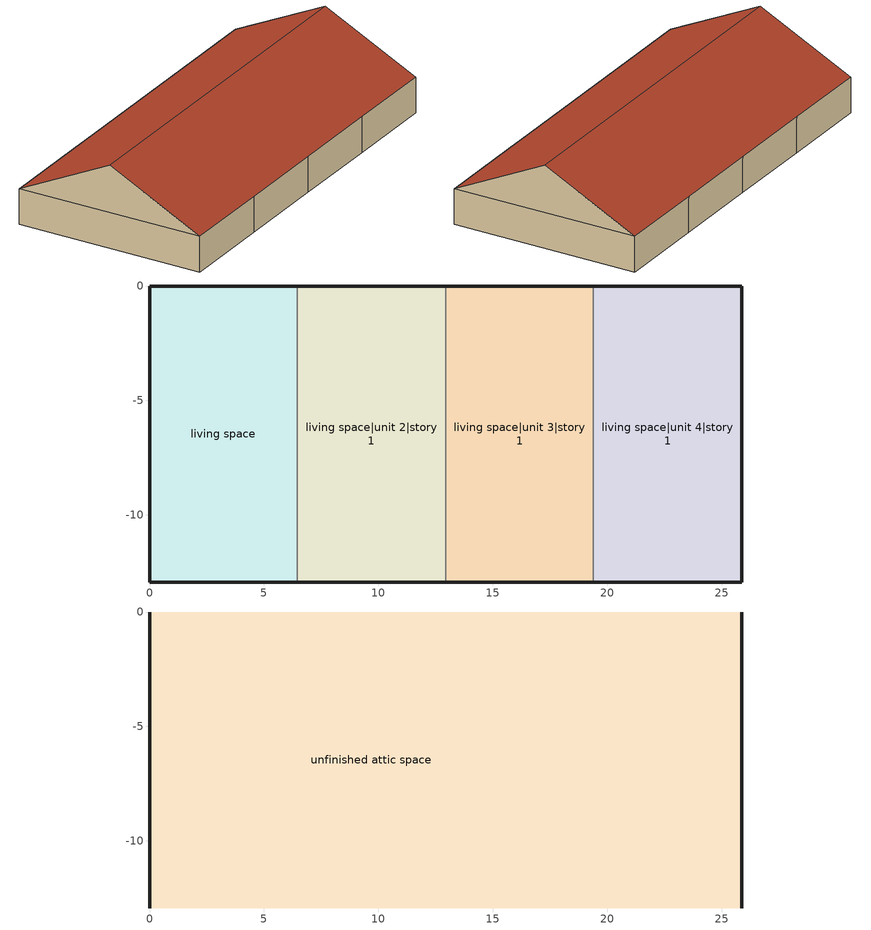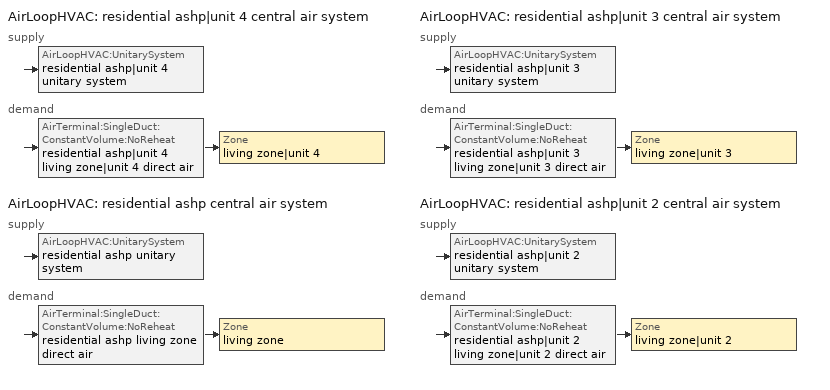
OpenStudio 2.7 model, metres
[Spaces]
living space
 floor foundation: 0,-12.93 0,0 6.47,0 6.47,-12.93 z0
 wall outside: 6.47,0 0,0 0,-12.93 6.47,-12.93 z0:2.44
 wall to living space|unit 2|story 1: 6.47,-12.93 6.47,0 z0:2.44
living space|unit 2|story 1
 floor foundation: 6.47,-12.93 6.47,0 12.93,0 12.93,-12.93 z0
 wall outside: 6.47,-12.93 12.93,-12.93 / 12.93,0 6.47,0 z0:2.44
 wall to living space|unit 3|story 1: 12.93,-12.93 12.93,0 z0:2.44
living space|unit 3|story 1
 floor foundation: 12.93,-12.93 12.93,0 19.4,0 19.4,-12.93 z0
 wall outside: 12.93,-12.93 19.4,-12.93 / 19.4,0 12.93,0 z0:2.44
 wall to living space|unit 4|story 1: 19.4,-12.93 19.4,0 z0:2.44
living space|unit 4|story 1
 floor foundation: 19.4,-12.93 19.4,0 25.86,0 25.86,-12.93 z0
 wall outside: 19.4,-12.93 25.86,-12.93 25.86,0 19.4,0 z0:2.44
unfinished attic space
 floor to living space: 6.47,0 6.47,-12.93 0,-12.93 0,0 z2.44
 floor to living space|unit 2|story 1: 12.93,0 12.93,-12.93 6.47,-12.93 6.47,0 z2.44
 floor to living space|unit 3|story 1: 19.4,0 19.4,-12.93 12.93,-12.93 12.93,0 z2.44
 floor to living space|unit 4|story 1: 25.86,0 25.86,-12.93 19.4,-12.93 19.4,0 z2.44
 wall outside: 0,-6.47,5.67 0,0,2.44 0,-12.93,2.44; 25.86,-6.47,5.67 25.86,-12.93,2.44 25.86,0,2.44
 roof outside: 0,-6.47,5.67 25.86,-6.47,5.67 25.86,0,2.44 0,0,2.44; 25.86,-6.47,5.67 0,-6.47,5.67 0,-12.93,2.44 25.86,-12.93,2.44
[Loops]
AirLoopHVAC 'residential ashp|unit 4 central air system'
 supply: AirLoopHVAC:UnitarySystem 'residential ashp|unit 4 unitary system'
 demand: AirTerminal:SingleDuct:ConstantVolume:NoReheat 'residential ashp|unit 4 living zone|unit 4 direct air' > Zone 'living zone|unit 4'
AirLoopHVAC 'residential ashp central air system'
 supply: AirLoopHVAC:UnitarySystem 'residential ashp unitary system'
 demand: AirTerminal:SingleDuct:ConstantVolume:NoReheat 'residential ashp living zone direct air' > Zone 'living zone'
AirLoopHVAC 'residential ashp|unit 3 central air system'
 supply: AirLoopHVAC:UnitarySystem 'residential ashp|unit 3 unitary system'
 demand: AirTerminal:SingleDuct:ConstantVolume:NoReheat 'residential ashp|unit 3 living zone|unit 3 direct air' > Zone 'living zone|unit 3'
AirLoopHVAC 'residential ashp|unit 2 central air system'
 supply: AirLoopHVAC:UnitarySystem 'residential ashp|unit 2 unitary system'
 demand: AirTerminal:SingleDuct:ConstantVolume:NoReheat 'residential ashp|unit 2 living zone|unit 2 direct air' > Zone 'living zone|unit 2'
[Building]
Building 1: North Axis {deg}=0; Standards Number of Stories=1; Standards Number of Above Ground Stories=1; Standards Building Type=singlefamilyattached; Standards Number of Living Units=4
[Site]
Denver Intl Ap_CO_USA: Latitude {deg}=39.83; Longitude {deg}=-104.65; Time Zone {hr}=-7; Elevation {m}=1650
[ClimateZones]
Climate Zone Institution Name 2=Building America; Climate Zone Document Year 2=0; Climate Zone Value 2=Cold
[Site:WaterMainsTemperature]
Calculation Method=Correlation; Annual Average Outdoor Air Temperature {C}=10.8753; Maximum Difference In Monthly Average Outdoor Air Temperatures {deltaC}=23.1524
[Site:GroundTemperature:Deep]
10.8753, 10.8753, 10.8753, 10.8753, 10.8753, 10.8753, 10.8753, 10.8753, 10.8753, 10.8753, 10.8753, 10.8753
[ThermalZone] Use Ideal Air Loads=No
Name | Thermostat
living zone | living zone temperature setpoint
living zone|unit 2 | living zone|unit 2 temperature setpoint
living zone|unit 3 | living zone|unit 3 temperature setpoint
living zone|unit 4 | living zone|unit 4 temperature setpoint
unfinished attic zone
[Sizing:Zone] Zone Cooling Design Supply Air Temperature Input Method=SupplyAirTemperature; Zone Cooling Design Supply Air Temperature {C}=14; Zone Cooling Design Supply Air Temperature Difference {deltaC}=11.11; Zone Heating Design Supply Air Temperature Input Method=SupplyAirTemperature; Zone Heating Design Supply Air Temperature {C}=40; Zone Heating Design Supply Air Temperature Difference {deltaC}=11.11; Zone Cooling Design Supply Air Humidity Ratio {kg-H2O/kg-air}=0.0085; Zone Heating Design Supply Air Humidity Ratio {kg-H2O/kg-air}=0.008; Cooling Design Air Flow Method=DesignDay; Heating Design Air Flow Method=DesignDay; Account for Dedicated Outdoor Air System=No; Dedicated Outdoor Air System Control Strategy=NeutralSupplyAir; Dedicated Outdoor Air Low Setpoint Temperature for Design {C}=autosize; Dedicated Outdoor Air High Setpoint Temperature for Design {C}=autosize
living zone; living zone|unit 2; living zone|unit 3; living zone|unit 4; unfinished attic zone
[Zone equipment]
living zone: residential ashp living zone direct air
living zone|unit 2: residential ashp|unit 2 living zone|unit 2 direct air
living zone|unit 3: residential ashp|unit 3 living zone|unit 3 direct air
living zone|unit 4: residential ashp|unit 4 living zone|unit 4 direct air
[Space]
Name | Space Type | Thermal Zone | Building Unit
living space | Space Type 1 | living zone | unit 1
living space|unit 2|story 1 | Space Type 1 | living zone|unit 2 | unit 2
living space|unit 3|story 1 | Space Type 1 | living zone|unit 3 | unit 3
living space|unit 4|story 1 | Space Type 1 | living zone|unit 4 | unit 4
unfinished attic space | Space Type 2 | unfinished attic zone
[SpaceType]
Name | Standards Space Type
Space Type 1 | living
Space Type 2 | unfinished attic
[BuildingUnit] Building Unit Type=Residential
unit 1; unit 2; unit 3; unit 4
[Coil:Heating:DX:SingleSpeed] Availability Schedule=residential heating season; Rated Total Heating Capacity {W}=Autosize; Rated COP {W/W}=3.33368; Rated Air Flow Rate {m3/s}=Autosize; Rated Supply Fan Power Per Volume Flow Rate {W/(m3/s)}=773.391; Minimum Outdoor Dry-Bulb Temperature for Compressor Operation {C}=-17.7778; Maximum Outdoor Dry-Bulb Temperature for Defrost Operation {C}=4.44444; Crankcase Heater Capacity {W}=20; Maximum Outdoor Dry-Bulb Temperature for Crankcase Heater Operation {C}=12.7778; Defrost Strategy=ReverseCycle; Defrost Control=OnDemand; Defrost Time Period Fraction=0.166667; Resistive Defrost Heater Capacity {W}=2000
Name | Total Heating Capacity Function of Temperature Curve | Total Heating Capacity Function of Flow Fraction Curve | Energy Input Ratio Function of Temperature Curve | Energy Input Ratio Function of Flow Fraction Curve | Part Load Fraction Correlation Curve | Defrost Energy Input Ratio Function of Temperature Curve
residential ashp|unit 4 heating coil | HP_Heat-Cap-fT1 | HP_Heat-CAP-fFF1 | HP_Heat-EIR-fT1 | HP_Heat-EIR-fFF1 | HP_Heat-PLF-fPLR1 | DefrostEIR
residential ashp heating coil | HP_Heat-Cap-fT1 1 | HP_Heat-CAP-fFF1 1 | HP_Heat-EIR-fT1 1 | HP_Heat-EIR-fFF1 1 | HP_Heat-PLF-fPLR1 1 | DefrostEIR 1
residential ashp|unit 3 heating coil | HP_Heat-Cap-fT1 2 | HP_Heat-CAP-fFF1 2 | HP_Heat-EIR-fT1 2 | HP_Heat-EIR-fFF1 2 | HP_Heat-PLF-fPLR1 2 | DefrostEIR 2
residential ashp|unit 2 heating coil | HP_Heat-Cap-fT1 3 | HP_Heat-CAP-fFF1 3 | HP_Heat-EIR-fT1 3 | HP_Heat-EIR-fFF1 3 | HP_Heat-PLF-fPLR1 3 | DefrostEIR 3
[Coil:Heating:Electric] Availability Schedule=residential heating season; Efficiency=1
residential ashp|unit 4 supp heater; residential ashp supp heater; residential ashp|unit 3 supp heater; residential ashp|unit 2 supp heater
[Coil:Cooling:DX:SingleSpeed] Availability Schedule=residential cooling season; Rated Total Cooling Capacity {W}=autosize; Rated Sensible Heat Ratio=0.740612; Rated COP {W/W}=4.07538; Rated Air Flow Rate {m3/s}=autosize; Rated Evaporator Fan Power Per Volume Flow Rate {W/(m3/s)}=773.391; Nominal Time for Condensate Removal to Begin {s}=1000; Ratio of Initial Moisture Evaporation Rate and Steady State Latent Capacity=1.5; Maximum Cycling Rate {cycles/hr}=3; Latent Capacity Time Constant {s}=45; Condenser Type=AirCooled; Evaporative Condenser Effectiveness=0; Evaporative Condenser Air Flow Rate {m3/s}=Autosize; Evaporative Condenser Pump Rated Power Consumption {W}=Autosize; Crankcase Heater Capacity {W}=0; Maximum Outdoor Dry-Bulb Temperature for Crankcase Heater Operation {C}=0; Basin Heater Capacity {W/K}=0; Basin Heater Setpoint Temperature {C}=10
Name | Total Cooling Capacity Function of Temperature Curve | Total Cooling Capacity Function of Flow Fraction Curve | Energy Input Ratio Function of Temperature Curve | Energy Input Ratio Function of Flow Fraction Curve | Part Load Fraction Correlation Curve
residential ashp|unit 4 cooling coil | Cool-Cap-fT1 | Cool-Cap-fFF1 | Cool-EIR-fT1 | Cool-EIR-fFF1 | Cool-PLF-fPLR1
residential ashp cooling coil | Cool-Cap-fT1 1 | Cool-Cap-fFF1 1 | Cool-EIR-fT1 1 | Cool-EIR-fFF1 1 | Cool-PLF-fPLR1 1
residential ashp|unit 3 cooling coil | Cool-Cap-fT1 2 | Cool-Cap-fFF1 2 | Cool-EIR-fT1 2 | Cool-EIR-fFF1 2 | Cool-PLF-fPLR1 2
residential ashp|unit 2 cooling coil | Cool-Cap-fT1 3 | Cool-Cap-fFF1 3 | Cool-EIR-fT1 3 | Cool-EIR-fFF1 3 | Cool-PLF-fPLR1 3
[Fan:OnOff] Availability Schedule=Always On Discrete; Fan Total Efficiency=0.75; Pressure Rise {Pa}=794.58; Maximum Flow Rate {m3/s}=autosize; Motor Efficiency=1; Motor In Airstream Fraction=1
Name | Fan Power Ratio Function of Speed Ratio Curve | Fan Efficiency Ratio Function of Speed Ratio Curve
residential ashp|unit 4 supply fan | Fan On Off Power Curve | Fan On Off Efficiency Curve
residential ashp supply fan | Fan On Off Power Curve 1 | Fan On Off Efficiency Curve 1
residential ashp|unit 3 supply fan | Fan On Off Power Curve 2 | Fan On Off Efficiency Curve 2
residential ashp|unit 2 supply fan | Fan On Off Power Curve 3 | Fan On Off Efficiency Curve 3
[AirLoopHVAC:UnitarySystem] Control Type=Load; Dehumidification Control Type=None; Availability Schedule=Always On Discrete; Fan Placement=BlowThrough; Supply Air Fan Operating Mode Schedule=Always Off Discrete; DX Heating Coil Sizing Ratio=1; Use DOAS DX Cooling Coil=No; DOAS DX Cooling Coil Leaving Minimum Air Temperature {C}=2; Latent Load Control=SensibleOnlyLoadControl; Supply Air Flow Rate During Cooling Operation {m3/s}=autosize; Supply Air Flow Rate During Heating Operation {m3/s}=autosize; Supply Air Flow Rate When No Cooling or Heating is Required {m3/s}=0; Maximum Supply Air Temperature {C}=76.6667; Maximum Outdoor Dry-Bulb Temperature for Supplemental Heater Operation {C}=4.44444; Maximum Cycling Rate {cycles/hr}=2.5; Heat Pump Time Constant {s}=60; Fraction of On-Cycle Power Use=0.01; Heat Pump Fan Delay Time {s}=60; Ancilliary On-Cycle Electric Power {W}=0; Ancilliary Off-Cycle Electric Power {W}=0
Name | Controlling Zone or Thermostat Location | Supply Fan | Heating Coil | Cooling Coil | Supplemental Heating Coil
residential ashp|unit 4 unitary system | living zone|unit 4 | residential ashp|unit 4 supply fan | residential ashp|unit 4 heating coil | residential ashp|unit 4 cooling coil | residential ashp|unit 4 supp heater
residential ashp unitary system | living zone | residential ashp supply fan | residential ashp heating coil | residential ashp cooling coil | residential ashp supp heater
residential ashp|unit 3 unitary system | living zone|unit 3 | residential ashp|unit 3 supply fan | residential ashp|unit 3 heating coil | residential ashp|unit 3 cooling coil | residential ashp|unit 3 supp heater
residential ashp|unit 2 unitary system | living zone|unit 2 | residential ashp|unit 2 supply fan | residential ashp|unit 2 heating coil | residential ashp|unit 2 cooling coil | residential ashp|unit 2 supp heater
[AirLoopHVAC] Availability Schedule=Always On Discrete; Design Supply Air Flow Rate {m3/s}=AutoSize
residential ashp|unit 4 central air system; residential ashp central air system; residential ashp|unit 3 central air system; residential ashp|unit 2 central air system
[Sizing:System] Type of Load to Size On=Sensible; Design Outdoor Air Flow Rate {m3/s}=Autosize; Central Heating Maximum System Air Flow Ratio=0.3; Preheat Design Temperature {C}=7; Preheat Design Humidity Ratio {kg-H2O/kg-Air}=0.008; Precool Design Temperature {C}=12.8; Precool Design Humidity Ratio {kg-H2O/kg-Air}=0.008; Central Cooling Design Supply Air Temperature {C}=12.8; Central Heating Design Supply Air Temperature {C}=16.7; Sizing Option=NonCoincident; 100% Outdoor Air in Cooling=Yes; 100% Outdoor Air in Heating=Yes; Central Cooling Design Supply Air Humidity Ratio {kg-H2O/kg-Air}=0.0085; Central Heating Design Supply Air Humidity Ratio {kg-H2O/kg-Air}=0.008; Cooling Design Air Flow Method=DesignDay; Cooling Design Air Flow Rate {m3/s}=0; Heating Design Air Flow Method=DesignDay; Heating Design Air Flow Rate {m3/s}=0; System Outdoor Air Method=ZoneSum; Zone Maximum Outdoor Air Fraction=1; Cooling Supply Air Flow Rate Per Floor Area {m3/s-m2}=0.00996765; Cooling Fraction of Autosized Cooling Supply Air Flow Rate=1; Cooling Supply Air Flow Rate Per Unit Cooling Capacity {m3/s-W}=3.94755e-05; Heating Supply Air Flow Rate Per Floor Area {m3/s-m2}=0.00996765; Heating Fraction of Autosized Heating Supply Air Flow Rate=1; Heating Fraction of Autosized Cooling Supply Air Flow Rate=1; Heating Supply Air Flow Rate Per Unit Heating Capacity {m3/s-W}=3.15882e-05; Cooling Design Capacity Method=CoolingDesignCapacity; Cooling Design Capacity {W}=autosize; Cooling Design Capacity Per Floor Area {W/m2}=234.7; Fraction of Autosized Cooling Design Capacity=1; Heating Design Capacity Method=HeatingDesignCapacity; Heating Design Capacity {W}=autosize; Heating Design Capacity Per Floor Area {W/m2}=157; Fraction of Autosized Heating Design Capacity=1; Central Cooling Capacity Control Method=OnOff
residential ashp|unit 4 central air system; residential ashp central air system; residential ashp|unit 3 central air system; residential ashp|unit 2 central air system
[AirTerminal:SingleDuct:ConstantVolume:NoReheat] Availability Schedule=Always On Discrete; Maximum Air Flow Rate {m3/s}=AutoSize
residential ashp|unit 4 living zone|unit 4 direct air; residential ashp living zone direct air; residential ashp|unit 3 living zone|unit 3 direct air; residential ashp|unit 2 living zone|unit 2 direct air
[ThermostatSetpoint:DualSetpoint] Heating Setpoint Temperature Schedule=residential heating setpoint; Cooling Setpoint Temperature Schedule=residential cooling setpoint
living zone temperature setpoint; living zone|unit 4 temperature setpoint; living zone|unit 2 temperature setpoint; living zone|unit 3 temperature setpoint
[Curve:Biquadratic]
Name | Coefficient1 Constant | Coefficient2 x | Coefficient3 x**2 | Coefficient4 y | Coefficient5 y**2 | Coefficient6 x*y | Minimum Value of x | Maximum Value of x | Minimum Value of y | Maximum Value of y
DefrostEIR; DefrostEIR 1; DefrostEIR 2; DefrostEIR 3 | 0.1528 | 0 | 0 | 0 | 0 | 0 | -100 | 100 | -100 | 100
HP_Heat-Cap-fT1; HP_Heat-Cap-fT1 1; HP_Heat-Cap-fT1 2; HP_Heat-Cap-fT1 3 | 0.878144 | -0.00291486 | -3.3372e-05 | 0.0223867 | 0.000163944 | -2.187e-05 | -100 | 100 | -100 | 100
HP_Heat-EIR-fT1; HP_Heat-EIR-fT1 1; HP_Heat-EIR-fT1 2; HP_Heat-EIR-fT1 3 | 0.716518 | 0.0102759 | 0.000460734 | -0.00648037 | 0.000456354 | -0.00069764 | -100 | 100 | -100 | 100
Cool-Cap-fT1; Cool-Cap-fT1 1; Cool-Cap-fT1 2; Cool-Cap-fT1 3 | 1.55736 | -0.0744482 | 0.0030986 | 0.00145958 | -4.1148e-05 | -0.000426714 | 13.88 | 23.88 | 18.33 | 51.66
Cool-EIR-fT1; Cool-EIR-fT1 1; Cool-EIR-fT1 2; Cool-EIR-fT1 3 | -0.350448 | 0.11681 | -0.00339951 | -0.00122609 | 0.000600809 | -0.000466884 | 13.88 | 23.88 | 18.33 | 51.66
[Curve:Quadratic] Minimum Value of x=0
Name | Coefficient1 Constant | Coefficient2 x | Coefficient3 x**2 | Maximum Value of x | Minimum Curve Output | Maximum Curve Output
HP_Heat-PLF-fPLR1; HP_Heat-PLF-fPLR1 1; HP_Heat-PLF-fPLR1 2; HP_Heat-PLF-fPLR1 3 | 0.89 | 0.11 | 0 | 1 | 0.7 | 1
HP_Heat-CAP-fFF1; HP_Heat-CAP-fFF1 1; HP_Heat-CAP-fFF1 2; HP_Heat-CAP-fFF1 3 | 0.694045 | 0.474208 | -0.168253 | 2 | 0 | 2
HP_Heat-EIR-fFF1; HP_Heat-EIR-fFF1 1; HP_Heat-EIR-fFF1 2; HP_Heat-EIR-fFF1 3 | 2.18542 | -1.94283 | 0.757409 | 2 | 0 | 2
Cool-PLF-fPLR1; Cool-PLF-fPLR1 1; Cool-PLF-fPLR1 2; Cool-PLF-fPLR1 3 | 0.93 | 0.07 | 0 | 1 | 0.7 | 1
Cool-Cap-fFF1; Cool-Cap-fFF1 1; Cool-Cap-fFF1 2; Cool-Cap-fFF1 3 | 0.718664 | 0.417974 | -0.136638 | 2 | 0 | 2
Cool-EIR-fFF1; Cool-EIR-fFF1 1; Cool-EIR-fFF1 2; Cool-EIR-fFF1 3 | 1.14349 | -0.13944 | -0.00404779 | 2 | 0 | 2
[Schedule:Constant]
Name | Value
Always On Discrete | 1
Always Off Discrete | 0
[Curve:Exponent] Coefficient1 Constant=1; Coefficient2 Constant=0; Coefficient3 Constant=0; Minimum Value of x=0; Maximum Value of x=1
Fan On Off Power Curve; Fan On Off Power Curve 1; Fan On Off Power Curve 2; Fan On Off Power Curve 3
[Curve:Cubic] Coefficient1 Constant=1; Coefficient2 x=0; Coefficient3 x**2=0; Coefficient4 x**3=0; Minimum Value of x=0; Maximum Value of x=1
Fan On Off Efficiency Curve; Fan On Off Efficiency Curve 1; Fan On Off Efficiency Curve 2; Fan On Off Efficiency Curve 3
[Schedule:Ruleset]
Name | Default Day Schedule | Summer Design Day Schedule | Winter Design Day Schedule
residential heating season | Schedule Day 9
residential cooling season | Schedule Day 1
residential heating setpoint | Schedule Day 4 | residential heating setpoint summer design | residential heating setpoint winter design
residential cooling setpoint | Schedule Day 5 | residential cooling setpoint summer design | residential cooling setpoint winter design
[Schedule:Day]
Schedule Day 9; Schedule Day 1; Schedule Day 4; Schedule Day 5: 24, 0, 0
residential heating season allday1; residential heating season allday2; residential heating season allday3; residential heating season allday4; residential heating season allday5; residential heating season allday6; residential heating season allday7; residential heating season allday8; residential heating season allday9; residential heating season allday10; residential heating season allday11; residential heating season allday12; residential cooling season allday1; residential cooling season allday2; residential cooling season allday3; residential cooling season allday4; residential cooling season allday5; residential cooling season allday6; residential cooling season allday7; residential cooling season allday8; residential cooling season allday9; residential cooling season allday10; residential cooling season allday11; residential cooling season allday12: 24, 0, 1
residential heating setpoint allday1; residential heating setpoint allday2; residential heating setpoint allday3; residential heating setpoint allday4; residential heating setpoint allday5; residential heating setpoint allday6; residential heating setpoint allday7; residential heating setpoint allday8; residential heating setpoint allday9; residential heating setpoint allday10; residential heating setpoint allday11; residential heating setpoint allday12: 24, 0, 21.6667
residential heating setpoint winter design; residential cooling setpoint winter design: 24, 0, 21.1111
residential heating setpoint summer design; residential cooling setpoint summer design: 24, 0, 23.8889
residential cooling setpoint allday1; residential cooling setpoint allday2; residential cooling setpoint allday3; residential cooling setpoint allday4; residential cooling setpoint allday5; residential cooling setpoint allday6; residential cooling setpoint allday7; residential cooling setpoint allday8; residential cooling setpoint allday9; residential cooling setpoint allday10; residential cooling setpoint allday11; residential cooling setpoint allday12: 24, 0, 24.4444
[Schedule:Rule] Apply Sunday=Yes; Apply Monday=Yes; Apply Tuesday=Yes; Apply Wednesday=Yes; Apply Thursday=Yes; Apply Friday=Yes; Apply Saturday=Yes; Date Specification Type=DateRange; Start Day=1
Name | Schedule Ruleset | Rule Order | Day Schedule | Start Month | End Month | End Day
residential heating season allday ruleset1 | residential heating season | 11 | residential heating season allday1 | 1 | 1 | 31
residential heating season allday ruleset2 | residential heating season | 10 | residential heating season allday2 | 2 | 2 | 28
residential heating season allday ruleset3 | residential heating season | 9 | residential heating season allday3 | 3 | 3 | 31
residential heating season allday ruleset4 | residential heating season | 8 | residential heating season allday4 | 4 | 4 | 30
residential heating season allday ruleset5 | residential heating season | 7 | residential heating season allday5 | 5 | 5 | 31
residential heating season allday ruleset6 | residential heating season | 6 | residential heating season allday6 | 6 | 6 | 30
residential heating season allday ruleset7 | residential heating season | 5 | residential heating season allday7 | 7 | 7 | 31
residential heating season allday ruleset8 | residential heating season | 4 | residential heating season allday8 | 8 | 8 | 31
residential heating season allday ruleset9 | residential heating season | 3 | residential heating season allday9 | 9 | 9 | 30
residential heating season allday ruleset10 | residential heating season | 2 | residential heating season allday10 | 10 | 10 | 31
residential heating season allday ruleset11 | residential heating season | 1 | residential heating season allday11 | 11 | 11 | 30
residential heating season allday ruleset12 | residential heating season | 0 | residential heating season allday12 | 12 | 12 | 31
residential cooling season allday ruleset1 | residential cooling season | 11 | residential cooling season allday1 | 1 | 1 | 31
residential cooling season allday ruleset2 | residential cooling season | 10 | residential cooling season allday2 | 2 | 2 | 28
residential cooling season allday ruleset3 | residential cooling season | 9 | residential cooling season allday3 | 3 | 3 | 31
residential cooling season allday ruleset4 | residential cooling season | 8 | residential cooling season allday4 | 4 | 4 | 30
residential cooling season allday ruleset5 | residential cooling season | 7 | residential cooling season allday5 | 5 | 5 | 31
residential cooling season allday ruleset6 | residential cooling season | 6 | residential cooling season allday6 | 6 | 6 | 30
residential cooling season allday ruleset7 | residential cooling season | 5 | residential cooling season allday7 | 7 | 7 | 31
residential cooling season allday ruleset8 | residential cooling season | 4 | residential cooling season allday8 | 8 | 8 | 31
residential cooling season allday ruleset9 | residential cooling season | 3 | residential cooling season allday9 | 9 | 9 | 30
residential cooling season allday ruleset10 | residential cooling season | 2 | residential cooling season allday10 | 10 | 10 | 31
residential cooling season allday ruleset11 | residential cooling season | 1 | residential cooling season allday11 | 11 | 11 | 30
residential cooling season allday ruleset12 | residential cooling season | 0 | residential cooling season allday12 | 12 | 12 | 31
residential heating setpoint allday ruleset1 | residential heating setpoint | 11 | residential heating setpoint allday1 | 1 | 1 | 31
residential heating setpoint allday ruleset2 | residential heating setpoint | 10 | residential heating setpoint allday2 | 2 | 2 | 28
residential heating setpoint allday ruleset3 | residential heating setpoint | 9 | residential heating setpoint allday3 | 3 | 3 | 31
residential heating setpoint allday ruleset4 | residential heating setpoint | 8 | residential heating setpoint allday4 | 4 | 4 | 30
residential heating setpoint allday ruleset5 | residential heating setpoint | 7 | residential heating setpoint allday5 | 5 | 5 | 31
residential heating setpoint allday ruleset6 | residential heating setpoint | 6 | residential heating setpoint allday6 | 6 | 6 | 30
residential heating setpoint allday ruleset7 | residential heating setpoint | 5 | residential heating setpoint allday7 | 7 | 7 | 31
residential heating setpoint allday ruleset8 | residential heating setpoint | 4 | residential heating setpoint allday8 | 8 | 8 | 31
residential heating setpoint allday ruleset9 | residential heating setpoint | 3 | residential heating setpoint allday9 | 9 | 9 | 30
residential heating setpoint allday ruleset10 | residential heating setpoint | 2 | residential heating setpoint allday10 | 10 | 10 | 31
residential heating setpoint allday ruleset11 | residential heating setpoint | 1 | residential heating setpoint allday11 | 11 | 11 | 30
residential heating setpoint allday ruleset12 | residential heating setpoint | 0 | residential heating setpoint allday12 | 12 | 12 | 31
residential cooling setpoint allday ruleset1 | residential cooling setpoint | 11 | residential cooling setpoint allday1 | 1 | 1 | 31
residential cooling setpoint allday ruleset2 | residential cooling setpoint | 10 | residential cooling setpoint allday2 | 2 | 2 | 28
residential cooling setpoint allday ruleset3 | residential cooling setpoint | 9 | residential cooling setpoint allday3 | 3 | 3 | 31
residential cooling setpoint allday ruleset4 | residential cooling setpoint | 8 | residential cooling setpoint allday4 | 4 | 4 | 30
residential cooling setpoint allday ruleset5 | residential cooling setpoint | 7 | residential cooling setpoint allday5 | 5 | 5 | 31
residential cooling setpoint allday ruleset6 | residential cooling setpoint | 6 | residential cooling setpoint allday6 | 6 | 6 | 30
residential cooling setpoint allday ruleset7 | residential cooling setpoint | 5 | residential cooling setpoint allday7 | 7 | 7 | 31
residential cooling setpoint allday ruleset8 | residential cooling setpoint | 4 | residential cooling setpoint allday8 | 8 | 8 | 31
residential cooling setpoint allday ruleset9 | residential cooling setpoint | 3 | residential cooling setpoint allday9 | 9 | 9 | 30
residential cooling setpoint allday ruleset10 | residential cooling setpoint | 2 | residential cooling setpoint allday10 | 10 | 10 | 31
residential cooling setpoint allday ruleset11 | residential cooling setpoint | 1 | residential cooling setpoint allday11 | 11 | 11 | 30
residential cooling setpoint allday ruleset12 | residential cooling setpoint | 0 | residential cooling setpoint allday12 | 12 | 12 | 31
